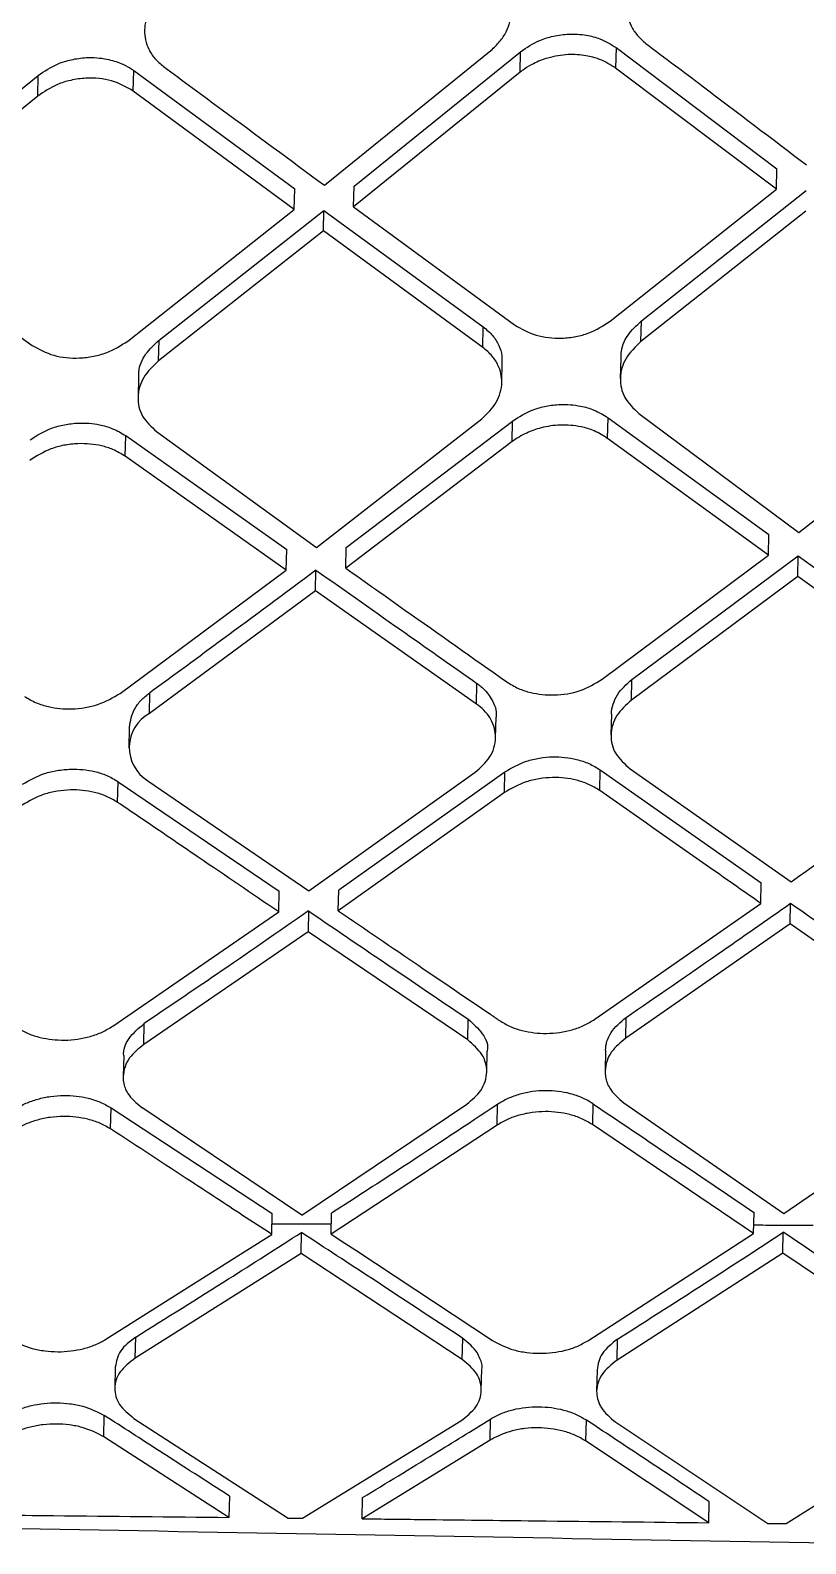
# Model space of a CAD drawing. Extents: x 939 to 1039, y 781 to 934.
# Drawn here: x 960.799 to 961.374, y 879.37 to 880.49 of the extents above; entities that cross this region are included whole.
import ezdxf

# ---------------------------------------------------------------- set-up
doc = ezdxf.new("R2010")
doc.units = 0
doc.header["$MEASUREMENT"] = 0
doc.layers.add('1', color=4, linetype='Continuous')

# ---------------------------------------------------------------- blocks, each defined once
blk = doc.blocks.new('Envoy')
at = {"layer": '1', "color": 3, "linetype": 'Continuous', "lineweight": 25}
for p, q in [((22.363, 81.201), (22.4864, 81.3008)), ((22.385, 81.2003), (22.5084, 81.2998)), ((22.508, 81.2846), (22.5084, 81.2998)), ((22.5792, 81.3029), (22.5788, 81.2877)), ((22.5792, 81.3029), (22.6984, 81.2132)), ((22.0276, 81.1829), (22.1509, 81.2822)), ((22.1506, 81.2669), (22.1509, 81.2822)), ((22.2214, 81.2707), (22.2217, 81.2859)), ((22.2217, 81.2859), (22.341, 81.1983)), ((22.508, 81.2846), (22.3847, 81.185)), ((22.698, 81.198), (22.5788, 81.2877)), ((22.1506, 81.2669), (22.0272, 81.1676)), ((22.3406, 81.1831), (22.2214, 81.2707)), ((22.698, 81.198), (22.6984, 81.2132)), ((22.3406, 81.183), (22.341, 81.1983)), ((22.3847, 81.185), (22.385, 81.2003)), ((22.5747, 81.1003), (22.698, 81.198)), ((22.5979, 81.1005), (22.72, 81.197)), ((22.2173, 81.0856), (22.3406, 81.1831)), ((22.2405, 81.0863), (22.3626, 81.1824)), ((22.3623, 81.1672), (22.3626, 81.1824)), ((22.3626, 81.1824), (22.4807, 81.0961)), ((22.3847, 81.185), (22.5039, 81.0976)), ((22.7197, 81.1818), (22.5976, 81.0853)), ((22.0272, 81.1676), (22.1465, 81.0824)), ((22.3623, 81.1672), (22.2402, 81.071)), ((22.4804, 81.0809), (22.3623, 81.1672)), ((22.5976, 81.0853), (22.5979, 81.1005)), ((22.2402, 81.071), (22.2405, 81.0863)), ((22.4804, 81.0809), (22.4807, 81.0961)), ((22.4945, 81.0548), (22.4948, 81.0699)), ((22.5827, 81.0733), (22.5823, 81.058)), ((22.2253, 81.0594), (22.2249, 81.044)), ((22.5961, 81.0321), (22.7145, 80.944)), ((22.7145, 80.944), (22.8369, 81.0397)), ((22.3572, 80.9329), (22.4796, 81.028)), ((22.3792, 80.9328), (22.5024, 81.0264)), ((22.5021, 81.0112), (22.5024, 81.0264)), ((22.5728, 81.0136), (22.5732, 81.0288)), ((22.5732, 81.0289), (22.6924, 80.9423)), ((22.2155, 81.0003), (22.2158, 81.0155)), ((22.2158, 81.0156), (22.3351, 80.9313)), ((22.2387, 81.0186), (22.3572, 80.9329)), ((22.5021, 81.0112), (22.3788, 80.9175)), ((22.6921, 80.9271), (22.5728, 81.0136)), ((22.3348, 80.916), (22.2155, 81.0003)), ((22.6921, 80.9271), (22.6924, 80.9423)), ((22.3348, 80.916), (22.3351, 80.9313)), ((22.3788, 80.9175), (22.3792, 80.9328)), ((22.5689, 80.8352), (22.6921, 80.9271)), ((22.5909, 80.8351), (22.7141, 80.9267)), ((22.7138, 80.9114), (22.7141, 80.9266)), ((22.7141, 80.9267), (22.8334, 80.8405)), ((22.2116, 80.8248), (22.3348, 80.916)), ((22.3565, 80.9008), (22.3568, 80.9161)), ((22.7138, 80.9114), (22.5906, 80.8198)), ((22.8331, 80.8253), (22.7138, 80.9114)), ((22.3565, 80.9008), (22.2333, 80.8099)), ((22.4758, 80.8169), (22.3565, 80.9008)), ((22.4758, 80.8169), (22.4761, 80.8322)), ((22.5906, 80.8198), (22.5909, 80.8351)), ((22.2333, 80.8099), (22.2336, 80.8252)), ((22.4899, 80.7919), (22.4902, 80.8072)), ((22.5757, 80.8093), (22.5754, 80.794)), ((22.2184, 80.7998), (22.2181, 80.7845)), ((22.3516, 80.6786), (22.4747, 80.7664)), ((22.3736, 80.6793), (22.4967, 80.7666)), ((22.4964, 80.7513), (22.4967, 80.7666)), ((22.5671, 80.7528), (22.5675, 80.7681)), ((22.5675, 80.7681), (22.6868, 80.6846)), ((22.5895, 80.769), (22.7088, 80.6852)), ((22.2098, 80.7441), (22.2102, 80.7594)), ((22.2102, 80.7594), (22.3296, 80.6784)), ((22.2322, 80.7601), (22.3516, 80.6786)), ((22.4964, 80.7513), (22.3733, 80.6639)), ((22.6865, 80.6693), (22.6868, 80.6846)), ((22.3292, 80.663), (22.3296, 80.6784)), ((22.3733, 80.6639), (22.3736, 80.6792)), ((22.2062, 80.5784), (22.3292, 80.663)), ((22.3513, 80.6637), (22.3509, 80.6483)), ((22.5634, 80.5835), (22.6865, 80.6693)), ((22.7081, 80.6542), (22.7085, 80.6695)), ((22.7081, 80.6542), (22.5863, 80.5695)), ((22.8263, 80.5718), (22.7081, 80.6542)), ((22.3509, 80.6483), (22.2291, 80.5649)), ((22.4692, 80.5682), (22.3509, 80.6483)), ((22.4692, 80.5682), (22.4695, 80.5836)), ((22.5863, 80.5695), (22.5866, 80.5849)), ((22.2291, 80.5649), (22.2294, 80.5803)), ((22.4833, 80.5444), (22.4836, 80.5598)), ((22.5714, 80.5607), (22.5711, 80.5453)), ((22.2143, 80.5566), (22.2139, 80.5411)), ((22.2046, 80.5024), (22.2049, 80.5179)), ((22.2049, 80.5179), (22.3244, 80.4398)), ((22.3463, 80.4386), (22.2277, 80.5181)), ((22.3463, 80.4386), (22.4685, 80.5207)), ((22.491, 80.5051), (22.4913, 80.5205)), ((22.562, 80.521), (22.5617, 80.5056)), ((22.5849, 80.5216), (22.7034, 80.4397)), ((22.7034, 80.4397), (22.8256, 80.5232)), ((22.491, 80.5051), (22.368, 80.4244)), ((22.6811, 80.425), (22.5617, 80.5056)), ((22.324, 80.4243), (22.3244, 80.4398)), ((22.368, 80.4244), (22.3684, 80.44)), ((22.6811, 80.425), (22.6814, 80.4405)), ((22.3457, 80.4101), (22.346, 80.4257)), ((22.7028, 80.4104), (22.7031, 80.4259)), ((22.3056, 80.4125), (22.324, 80.4243)), ((22.6613, 80.412), (22.6811, 80.425)), ((22.2011, 80.3466), (22.3056, 80.4125)), ((22.3457, 80.4101), (22.2228, 80.3327)), ((22.4652, 80.3317), (22.3457, 80.4101)), ((22.3862, 80.4125), (22.4875, 80.3458)), ((22.5582, 80.3456), (22.6613, 80.412)), ((22.7028, 80.4104), (22.5799, 80.3312)), ((22.8222, 80.3297), (22.7028, 80.4104)), ((22.2228, 80.3327), (22.2232, 80.3483)), ((22.4652, 80.3317), (22.4655, 80.3473)), ((22.5799, 80.3312), (22.5802, 80.3467)), ((22.208, 80.3261), (22.2077, 80.3104)), ((22.4793, 80.3089), (22.4796, 80.3245)), ((22.5651, 80.3239), (22.5647, 80.3083)), ((22.1996, 80.2745), (22.1999, 80.2902)), ((22.2219, 80.2881), (22.3361, 80.2143)), ((22.3467, 80.2142), (22.4642, 80.2863)), ((22.4859, 80.272), (22.4862, 80.2876)), ((22.5569, 80.287), (22.5566, 80.2714)), ((22.5789, 80.2853), (22.6916, 80.2103)), ((22.7053, 80.2102), (22.8212, 80.2831)), ((22.2923, 80.2148), (22.1996, 80.2745)), ((22.4859, 80.272), (22.3909, 80.2137)), ((22.6478, 80.2108), (22.5566, 80.2714)), ((22.2927, 80.2305), (22.2923, 80.2148)), ((22.3909, 80.2137), (22.3913, 80.2294)), ((22.6478, 80.2108), (22.6481, 80.2264))]:
    blk.add_line(p, q, dxfattribs=at)
at = {"layer": '1', "color": 3, "linetype": 'Continuous', "lineweight": 25, "flags": 128}
blk.add_lwpolyline([(22.368, 80.4244), (22.3782, 80.4177), (22.3862, 80.4125)], dxfattribs=at)
at = {"layer": '1', "color": 3, "linetype": 'Continuous', "lineweight": 25}
blk.add_arc((22.2472, 80.7847), 0.0288, 118.83, 238.6625, dxfattribs=at)
for points, knots in [([(20.8115, 80.4238), (20.8388, 80.4778), (20.8936, 80.5864), (20.989, 80.777), (21.0925, 80.9839), (21.2048, 81.2068), (21.3248, 81.4425), (21.4749, 81.733), (21.6586, 82.0811), (21.8804, 82.4857), (22.1152, 82.8995), (22.2832, 83.1766), (22.3674, 83.3153)], [0, 0, 0, 0, 0.080977, 0.162706, 0.245456, 0.32577, 0.407713, 0.491268, 0.616464, 0.743327, 0.871464, 1, 1, 1, 1]), ([(22.4864, 81.3008), (22.4887, 81.3029), (22.4932, 81.3071), (22.4994, 81.3166), (22.5029, 81.3294), (22.5, 81.342), (22.4942, 81.351), (22.4898, 81.3548), (22.4876, 81.3567)], [0, 0, 0, 0, 0.129019, 0.255554, 0.50011, 0.741843, 0.868993, 1, 1, 1, 1]), ([(22.6025, 81.3621), (22.6002, 81.36), (22.5956, 81.3558), (22.5894, 81.3462), (22.5859, 81.3333), (22.5888, 81.3208), (22.5946, 81.3118), (22.599, 81.308), (22.6012, 81.306)], [0, 0, 0, 0, 0.12997, 0.256793, 0.500103, 0.740022, 0.867612, 1, 1, 1, 1]), ([(22.245, 81.3443), (22.2427, 81.3422), (22.2382, 81.3381), (22.232, 81.3286), (22.2285, 81.3158), (22.2313, 81.3035), (22.237, 81.2946), (22.2415, 81.2908), (22.2438, 81.2889)], [0, 0, 0, 0, 0.128513, 0.254836, 0.500004, 0.737586, 0.865784, 1, 1, 1, 1]), ([(22.5084, 81.2998), (22.5129, 81.3029), (22.5203, 81.3079), (22.533, 81.3117), (22.5447, 81.3133), (22.5565, 81.3125), (22.5688, 81.3094), (22.5754, 81.3053), (22.5792, 81.3029)], [0, 0, 0, 0, 0.220372, 0.353885, 0.501982, 0.669238, 0.808103, 1, 1, 1, 1]), ([(22.6012, 81.306), (22.6152, 81.2955), (22.6549, 81.2655), (22.6946, 81.2355), (22.7204, 81.216)], [0, 0, 0, 0, 0.350447, 1, 1, 1, 1]), ([(22.1509, 81.2822), (22.1556, 81.2854), (22.163, 81.2904), (22.1757, 81.2942), (22.188, 81.296), (22.2009, 81.295), (22.2115, 81.2917), (22.2179, 81.2885), (22.2207, 81.2866), (22.2217, 81.2859)], [0, 0, 0, 0, 0.22536, 0.356628, 0.499874, 0.697689, 0.84709, 0.94793, 1, 1, 1, 1]), ([(22.2438, 81.2889), (22.2583, 81.2782), (22.298, 81.2489), (22.3378, 81.2196), (22.363, 81.201)], [0, 0, 0, 0, 0.364703, 1, 1, 1, 1]), ([(22.5788, 81.2877), (22.5751, 81.2901), (22.5685, 81.2942), (22.5562, 81.2973), (22.5431, 81.2982), (22.5296, 81.2959), (22.5188, 81.2917), (22.5122, 81.2877), (22.5091, 81.2854), (22.508, 81.2846)], [0, 0, 0, 0, 0.190534, 0.330551, 0.500125, 0.694291, 0.842425, 0.944353, 1, 1, 1, 1]), ([(22.2214, 81.2707), (22.2163, 81.2736), (22.2061, 81.2794), (22.189, 81.2809), (22.1753, 81.279), (22.1626, 81.2751), (22.1552, 81.2701), (22.1506, 81.2669)], [0, 0, 0, 0, 0.249584, 0.499152, 0.643395, 0.775159, 1, 1, 1, 1]), ([(22.5039, 81.0976), (22.509, 81.0947), (22.5192, 81.0889), (22.536, 81.0872), (22.5492, 81.0887), (22.562, 81.0921), (22.5697, 81.0971), (22.5747, 81.1003)], [0, 0, 0, 0, 0.249781, 0.499115, 0.631745, 0.759614, 1, 1, 1, 1]), ([(22.5829, 81.0733), (22.5829, 81.0743), (22.5827, 81.08), (22.5868, 81.09), (22.5943, 81.0971), (22.5979, 81.1005)], [0, 0, 0, 0, 0.10387, 0.576171, 1, 1, 1, 1]), ([(22.2255, 81.0594), (22.2255, 81.0605), (22.2254, 81.0662), (22.2295, 81.076), (22.237, 81.083), (22.2405, 81.0863)], [0, 0, 0, 0, 0.116107, 0.585425, 1, 1, 1, 1]), ([(22.4807, 81.0961), (22.4832, 81.0941), (22.4881, 81.09), (22.4925, 81.0825), (22.4948, 81.0758), (22.4946, 81.0715), (22.4946, 81.0699)], [0, 0, 0, 0, 0.291567, 0.570623, 0.837224, 1, 1, 1, 1]), ([(22.1465, 81.0824), (22.1516, 81.0796), (22.1617, 81.074), (22.1785, 81.0725), (22.1918, 81.0741), (22.2045, 81.0775), (22.2123, 81.0824), (22.2173, 81.0856)], [0, 0, 0, 0, 0.249816, 0.499225, 0.630971, 0.758497, 1, 1, 1, 1]), ([(22.4796, 81.028), (22.4837, 81.0319), (22.4899, 81.0379), (22.4937, 81.0475), (22.4951, 81.0569), (22.493, 81.0663), (22.4875, 81.075), (22.4829, 81.0789), (22.4804, 81.0809)], [0, 0, 0, 0, 0.244415, 0.370993, 0.500181, 0.723213, 0.854984, 1, 1, 1, 1]), ([(22.5976, 81.0853), (22.5934, 81.0813), (22.5851, 81.0732), (22.5812, 81.0581), (22.5843, 81.0433), (22.5921, 81.0358), (22.5961, 81.0321)], [0, 0, 0, 0, 0.247062, 0.500289, 0.750037, 1, 1, 1, 1]), ([(22.2402, 81.071), (22.236, 81.0671), (22.2298, 81.0611), (22.2258, 81.0515), (22.2242, 81.0418), (22.2269, 81.0295), (22.2348, 81.0222), (22.2387, 81.0186)], [0, 0, 0, 0, 0.245515, 0.372037, 0.50081, 0.750254, 1, 1, 1, 1]), ([(22.5024, 81.0264), (22.5073, 81.0295), (22.5148, 81.0343), (22.5274, 81.0377), (22.5393, 81.0391), (22.5516, 81.0381), (22.5638, 81.0347), (22.5698, 81.0309), (22.5732, 81.0289)], [0, 0, 0, 0, 0.234139, 0.361336, 0.494969, 0.689992, 0.830482, 1, 1, 1, 1]), ([(22.145, 81.0126), (22.15, 81.0158), (22.1577, 81.0206), (22.1704, 81.0239), (22.1826, 81.0254), (22.1949, 81.0244), (22.2069, 81.0209), (22.2127, 81.0174), (22.2158, 81.0156)], [0, 0, 0, 0, 0.238554, 0.366064, 0.498728, 0.703298, 0.840228, 1, 1, 1, 1]), ([(22.5728, 81.0136), (22.5697, 81.0156), (22.5638, 81.0193), (22.5518, 81.0228), (22.5382, 81.024), (22.5244, 81.022), (22.512, 81.0176), (22.5055, 81.0135), (22.5021, 81.0112)], [0, 0, 0, 0, 0.162394, 0.300042, 0.500166, 0.6831, 0.828231, 1, 1, 1, 1]), ([(22.2155, 81.0003), (22.2125, 81.0021), (22.2072, 81.0053), (22.1955, 81.009), (22.1829, 81.0102), (22.1701, 81.0087), (22.1574, 81.0053), (22.1497, 81.0005), (22.1447, 80.9973)], [0, 0, 0, 0, 0.152822, 0.272539, 0.499954, 0.632834, 0.760727, 1, 1, 1, 1]), ([(22.3568, 80.9161), (22.3338, 80.8989), (22.2927, 80.8684), (22.2517, 80.8384), (22.2336, 80.8252)], [0, 0, 0, 0, 0.559998, 1, 1, 1, 1]), ([(22.3568, 80.9161), (22.3791, 80.9004), (22.4189, 80.8724), (22.4586, 80.8444), (22.4761, 80.8322)], [0, 0, 0, 0, 0.5599968, 1, 1, 1, 1]), ([(22.3788, 80.9175), (22.3935, 80.9072), (22.4332, 80.8791), (22.473, 80.851), (22.4982, 80.8333)], [0, 0, 0, 0, 0.367994, 1, 1, 1, 1]), ([(22.4761, 80.8322), (22.4762, 80.8321), (22.4763, 80.832), (22.4766, 80.8318), (22.4778, 80.8309), (22.4819, 80.8276), (22.488, 80.82), (22.491, 80.8119), (22.4902, 80.8073), (22.4902, 80.8072)], [0, 0, 0, 0, 0.004611, 0.012791, 0.039824, 0.136435, 0.499028, 0.996322, 1, 1, 1, 1]), ([(22.4982, 80.8333), (22.5009, 80.8316), (22.5063, 80.8283), (22.518, 80.8245), (22.5338, 80.8229), (22.5532, 80.8258), (22.5637, 80.8321), (22.5689, 80.8352)], [0, 0, 0, 0, 0.144753, 0.276524, 0.50032, 0.751351, 1, 1, 1, 1]), ([(22.5757, 80.8093), (22.5757, 80.8093), (22.5757, 80.8093), (22.5757, 80.8093), (22.5757, 80.8093), (22.5757, 80.8126), (22.5767, 80.8164), (22.5807, 80.8261), (22.5869, 80.8315), (22.5909, 80.8351)], [0, 0, 0, 0, 0.000776, 0.001626, 0.001908, 0.001974, 0.270158, 0.526148, 1, 1, 1, 1]), ([(22.1408, 80.8225), (22.1436, 80.8209), (22.1489, 80.8177), (22.1606, 80.8141), (22.1732, 80.8128), (22.1857, 80.8141), (22.1985, 80.8171), (22.2064, 80.8217), (22.2116, 80.8248)], [0, 0, 0, 0, 0.143744, 0.275087, 0.499783, 0.625912, 0.751474, 1, 1, 1, 1]), ([(22.2185, 80.7998), (22.2193, 80.8044), (22.2205, 80.8114), (22.2269, 80.8198), (22.2314, 80.8235), (22.2336, 80.8252)], [0, 0, 0, 0, 0.495398, 0.751539, 1, 1, 1, 1]), ([(22.5906, 80.8198), (22.5865, 80.8162), (22.5803, 80.8106), (22.5763, 80.8013), (22.5747, 80.7917), (22.5775, 80.7797), (22.5855, 80.7726), (22.5895, 80.769)], [0, 0, 0, 0, 0.237834, 0.366409, 0.501157, 0.750401, 1, 1, 1, 1]), ([(22.4747, 80.7664), (22.4787, 80.7699), (22.4849, 80.7754), (22.489, 80.7845), (22.4906, 80.7941), (22.4877, 80.8054), (22.4807, 80.8133), (22.4763, 80.8165), (22.4758, 80.8169)], [0, 0, 0, 0, 0.235289, 0.364424, 0.500958, 0.750131, 0.972933, 1, 1, 1, 1]), ([(22.4967, 80.7666), (22.5018, 80.7696), (22.5096, 80.7741), (22.5224, 80.7771), (22.535, 80.7783), (22.5478, 80.7768), (22.5595, 80.773), (22.5647, 80.7698), (22.5675, 80.7681)], [0, 0, 0, 0, 0.2453884, 0.3712323, 0.4989913, 0.7282303, 0.8588906, 1, 1, 1, 1]), ([(22.7088, 80.6852), (22.7386, 80.7064), (22.7764, 80.7332), (22.817, 80.7629), (22.8283, 80.7709), (22.8315, 80.7736), (22.8319, 80.7739)], [0, 0, 0, 0, 0.727016, 0.92023, 0.990675, 1, 1, 1, 1]), ([(22.1394, 80.7575), (22.1446, 80.7605), (22.1523, 80.765), (22.1651, 80.7679), (22.1778, 80.7692), (22.1905, 80.7679), (22.2022, 80.7642), (22.2075, 80.7611), (22.2102, 80.7594)], [0, 0, 0, 0, 0.245382, 0.371218, 0.498891, 0.728397, 0.859031, 1, 1, 1, 1]), ([(22.5671, 80.7528), (22.5644, 80.7545), (22.5593, 80.7576), (22.5476, 80.7615), (22.5348, 80.763), (22.5221, 80.7618), (22.5093, 80.7588), (22.5015, 80.7543), (22.4964, 80.7513)], [0, 0, 0, 0, 0.139283, 0.269146, 0.499876, 0.627589, 0.753821, 1, 1, 1, 1]), ([(22.2098, 80.7441), (22.2072, 80.7457), (22.202, 80.7487), (22.1903, 80.7525), (22.1776, 80.7538), (22.1649, 80.7526), (22.1521, 80.7496), (22.1442, 80.7451), (22.1391, 80.7421)], [0, 0, 0, 0, 0.139254, 0.269129, 0.50003, 0.62748, 0.753586, 1, 1, 1, 1]), ([(22.6865, 80.6693), (22.6729, 80.6788), (22.6332, 80.7066), (22.5934, 80.7344), (22.5671, 80.7528)], [0, 0, 0, 0, 0.340243, 1, 1, 1, 1]), ([(22.3292, 80.663), (22.3093, 80.6765), (22.2754, 80.6996), (22.2363, 80.7261), (22.2164, 80.7397), (22.2105, 80.7436), (22.2098, 80.7441)], [0, 0, 0, 0, 0.500004, 0.853457, 0.982766, 1, 1, 1, 1]), ([(22.3513, 80.6637), (22.3285, 80.6479), (22.2878, 80.6198), (22.2473, 80.5924), (22.2294, 80.5804)], [0, 0, 0, 0, 0.560005, 1, 1, 1, 1]), ([(22.3513, 80.6637), (22.3733, 80.6487), (22.4128, 80.622), (22.4522, 80.5953), (22.4695, 80.5836)], [0, 0, 0, 0, 0.559998, 1, 1, 1, 1]), ([(22.3733, 80.6639), (22.3932, 80.6503), (22.4308, 80.6247), (22.4706, 80.5977), (22.4905, 80.5842), (22.4927, 80.5826)], [0, 0, 0, 0, 0.499994, 0.944317, 1, 1, 1, 1]), ([(22.5866, 80.5849), (22.6093, 80.6005), (22.6499, 80.6284), (22.6906, 80.6569), (22.7085, 80.6695)], [0, 0, 0, 0, 0.560001, 1, 1, 1, 1]), ([(22.7085, 80.6695), (22.7305, 80.6541), (22.7699, 80.6266), (22.8093, 80.5992), (22.8267, 80.5871)], [0, 0, 0, 0, 0.559999, 1, 1, 1, 1]), ([(22.4695, 80.5836), (22.4733, 80.5802), (22.481, 80.5734), (22.4849, 80.5643), (22.4836, 80.5599), (22.4836, 80.5598)], [0, 0, 0, 0, 0.495159, 0.990589, 1, 1, 1, 1]), ([(22.4927, 80.5826), (22.4953, 80.5811), (22.5004, 80.578), (22.512, 80.5742), (22.5279, 80.5722), (22.544, 80.5746), (22.5558, 80.5789), (22.5609, 80.582), (22.5634, 80.5835)], [0, 0, 0, 0, 0.13646, 0.265248, 0.499294, 0.745473, 0.871754, 1, 1, 1, 1]), ([(22.5714, 80.5607), (22.5714, 80.5607), (22.5714, 80.565), (22.5741, 80.5742), (22.5824, 80.5813), (22.5866, 80.5849)], [0, 0, 0, 0, 0.001795, 0.500141, 1, 1, 1, 1]), ([(22.1355, 80.5772), (22.1381, 80.5757), (22.1432, 80.5728), (22.1548, 80.5691), (22.1707, 80.5673), (22.1868, 80.5696), (22.1986, 80.5739), (22.2037, 80.5769), (22.2062, 80.5784)], [0, 0, 0, 0, 0.136546, 0.265402, 0.499398, 0.74553, 0.871749, 1, 1, 1, 1]), ([(22.2143, 80.5566), (22.2143, 80.5566), (22.2138, 80.5608), (22.2171, 80.5698), (22.2253, 80.5768), (22.2294, 80.5803)], [0, 0, 0, 0, 0.000838, 0.499677, 1, 1, 1, 1]), ([(22.2291, 80.5649), (22.2252, 80.5617), (22.2191, 80.5567), (22.2149, 80.5482), (22.2139, 80.543), (22.2139, 80.5392), (22.2144, 80.535), (22.2171, 80.5271), (22.2238, 80.5215), (22.2277, 80.5181)], [0, 0, 0, 0, 0.228701, 0.359431, 0.500868, 0.530122, 0.581645, 0.751045, 1, 1, 1, 1]), ([(22.4685, 80.5207), (22.4724, 80.5239), (22.4785, 80.529), (22.4825, 80.5376), (22.484, 80.5466), (22.4811, 80.5579), (22.4732, 80.5648), (22.4692, 80.5682)], [0, 0, 0, 0, 0.233533, 0.363293, 0.501492, 0.750856, 1, 1, 1, 1]), ([(22.5863, 80.5695), (22.5824, 80.5663), (22.5763, 80.5612), (22.5721, 80.5526), (22.5711, 80.5472), (22.5711, 80.5433), (22.5716, 80.539), (22.5743, 80.5308), (22.5809, 80.5251), (22.5849, 80.5216)], [0, 0, 0, 0, 0.229179, 0.359817, 0.500912, 0.531227, 0.583086, 0.751042, 1, 1, 1, 1]), ([(22.1341, 80.5171), (22.1366, 80.5186), (22.1416, 80.5215), (22.1505, 80.5246), (22.16, 80.5266), (22.1728, 80.5276), (22.1856, 80.5261), (22.1973, 80.5223), (22.2023, 80.5194), (22.2049, 80.5179)], [0, 0, 0, 0, 0.126359, 0.251647, 0.376096, 0.499959, 0.736281, 0.864784, 1, 1, 1, 1]), ([(22.562, 80.521), (22.5595, 80.5226), (22.5544, 80.5256), (22.5428, 80.5295), (22.53, 80.5311), (22.5172, 80.5302), (22.5077, 80.5282), (22.4988, 80.525), (22.4938, 80.522), (22.4913, 80.5205)], [0, 0, 0, 0, 0.134605, 0.262739, 0.499012, 0.62329, 0.748075, 0.873576, 1, 1, 1, 1]), ([(22.4913, 80.5205), (22.4683, 80.5053), (22.4273, 80.478), (22.3864, 80.4516), (22.3684, 80.44)], [0, 0, 0, 0, 0.559996, 1, 1, 1, 1]), ([(22.5617, 80.5056), (22.5591, 80.5071), (22.5541, 80.5101), (22.5425, 80.514), (22.5297, 80.5156), (22.5169, 80.5147), (22.5074, 80.5127), (22.4985, 80.5096), (22.4935, 80.5066), (22.491, 80.5051)], [0, 0, 0, 0, 0.134031, 0.261969, 0.49884, 0.623091, 0.747993, 0.873577, 1, 1, 1, 1]), ([(22.562, 80.521), (22.5843, 80.506), (22.6241, 80.4791), (22.6639, 80.4523), (22.6814, 80.4405)], [0, 0, 0, 0, 0.559995, 1, 1, 1, 1]), ([(22.2046, 80.5024), (22.202, 80.5039), (22.197, 80.5068), (22.1854, 80.5105), (22.1726, 80.512), (22.1598, 80.5111), (22.1503, 80.5091), (22.1413, 80.506), (22.1363, 80.5031), (22.1338, 80.5016)], [0, 0, 0, 0, 0.134253, 0.262271, 0.498932, 0.622986, 0.747798, 0.873362, 1, 1, 1, 1]), ([(22.324, 80.4243), (22.3168, 80.429), (22.2969, 80.442), (22.2571, 80.468), (22.2245, 80.4894), (22.2046, 80.5024)], [0, 0, 0, 0, 0.180312, 0.499999, 1, 1, 1, 1]), ([(22.2232, 80.3483), (22.2461, 80.3626), (22.287, 80.388), (22.328, 80.4142), (22.346, 80.4257)], [0, 0, 0, 0, 0.559998, 1, 1, 1, 1]), ([(22.3682, 80.4319), (22.3595, 80.4319), (22.3449, 80.4319), (22.3302, 80.4319), (22.3242, 80.4319)], [0, 0, 0, 0, 0.589906, 1, 1, 1, 1]), ([(22.4655, 80.3473), (22.4432, 80.362), (22.4034, 80.3882), (22.3636, 80.4142), (22.346, 80.4257)], [0, 0, 0, 0, 0.560001, 1, 1, 1, 1]), ([(22.5802, 80.3467), (22.6031, 80.3613), (22.6441, 80.3874), (22.6851, 80.4141), (22.7031, 80.4259)], [0, 0, 0, 0, 0.56, 1, 1, 1, 1]), ([(22.7252, 80.4308), (22.7165, 80.4308), (22.7018, 80.4309), (22.6872, 80.431), (22.6812, 80.431)], [0, 0, 0, 0, 0.596328, 1, 1, 1, 1]), ([(22.8225, 80.3452), (22.8002, 80.3603), (22.7604, 80.3872), (22.7206, 80.4141), (22.7031, 80.4259)], [0, 0, 0, 0, 0.5599998, 1, 1, 1, 1]), ([(22.1304, 80.3467), (22.1355, 80.3441), (22.1431, 80.3402), (22.1557, 80.3379), (22.1686, 80.337), (22.1817, 80.3386), (22.1935, 80.3424), (22.1986, 80.3452), (22.2011, 80.3466)], [0, 0, 0, 0, 0.250732, 0.377249, 0.500891, 0.743377, 0.869904, 1, 1, 1, 1]), ([(22.2232, 80.3483), (22.2189, 80.345), (22.2103, 80.3385), (22.2088, 80.3302), (22.2081, 80.3261)], [0, 0, 0, 0, 0.500534, 1, 1, 1, 1]), ([(22.4796, 80.3245), (22.4796, 80.3245), (22.4807, 80.3271), (22.4787, 80.3314), (22.4753, 80.3394), (22.4696, 80.3439), (22.4655, 80.3473)], [0, 0, 0, 0, 0.000487, 0.320777, 0.500581, 1, 1, 1, 1]), ([(22.5802, 80.3467), (22.5759, 80.3433), (22.5673, 80.3366), (22.5658, 80.3281), (22.5651, 80.3239)], [0, 0, 0, 0, 0.500316, 1, 1, 1, 1]), ([(22.4875, 80.3458), (22.4925, 80.3431), (22.5001, 80.3391), (22.5128, 80.3367), (22.5257, 80.3358), (22.5388, 80.3374), (22.5506, 80.3412), (22.5556, 80.3441), (22.5582, 80.3456)], [0, 0, 0, 0, 0.250473, 0.377014, 0.500735, 0.743323, 0.869927, 1, 1, 1, 1]), ([(22.2228, 80.3327), (22.2186, 80.3294), (22.2102, 80.3228), (22.2066, 80.3104), (22.2097, 80.298), (22.2178, 80.2914), (22.2219, 80.2881)], [0, 0, 0, 0, 0.248678, 0.499085, 0.749915, 1, 1, 1, 1]), ([(22.4642, 80.2863), (22.4683, 80.2896), (22.4767, 80.2962), (22.4801, 80.3074), (22.4786, 80.3158), (22.4747, 80.3238), (22.4692, 80.3284), (22.4652, 80.3317)], [0, 0, 0, 0, 0.24875, 0.498771, 0.661177, 0.750191, 1, 1, 1, 1]), ([(22.5799, 80.3312), (22.5757, 80.3278), (22.5673, 80.3211), (22.5637, 80.3087), (22.5658, 80.3002), (22.5703, 80.2924), (22.5748, 80.2887), (22.5789, 80.2853)], [0, 0, 0, 0, 0.248818, 0.498988, 0.724, 0.74997, 1, 1, 1, 1]), ([(22.1292, 80.2908), (22.1317, 80.2922), (22.1367, 80.2949), (22.1457, 80.2977), (22.1551, 80.2993), (22.1649, 80.2998), (22.1746, 80.2991), (22.1873, 80.2967), (22.1949, 80.2928), (22.1999, 80.2902)], [0, 0, 0, 0, 0.12933, 0.255599, 0.379063, 0.500157, 0.623757, 0.750475, 1, 1, 1, 1]), ([(22.4862, 80.2876), (22.4887, 80.2891), (22.4938, 80.2918), (22.5056, 80.2956), (22.5217, 80.2975), (22.5378, 80.2953), (22.5494, 80.2914), (22.5544, 80.2884), (22.5569, 80.287)], [0, 0, 0, 0, 0.129259, 0.255643, 0.499588, 0.739476, 0.86721, 1, 1, 1, 1]), ([(22.1996, 80.2745), (22.1945, 80.2771), (22.1869, 80.281), (22.1742, 80.2834), (22.1644, 80.2841), (22.1545, 80.2836), (22.1451, 80.2818), (22.1363, 80.2791), (22.1313, 80.2764), (22.1288, 80.2751)], [0, 0, 0, 0, 0.250417, 0.376647, 0.500321, 0.624727, 0.749593, 0.872259, 1, 1, 1, 1]), ([(22.2927, 80.2305), (22.2753, 80.2417), (22.2444, 80.2616), (22.2135, 80.2815), (22.1999, 80.2902)], [0, 0, 0, 0, 0.5600066, 1, 1, 1, 1]), ([(22.3913, 80.2294), (22.409, 80.2402), (22.4406, 80.2594), (22.4723, 80.279), (22.4862, 80.2876)], [0, 0, 0, 0, 0.5599905, 1, 1, 1, 1]), ([(22.5566, 80.2714), (22.554, 80.2728), (22.549, 80.2758), (22.5374, 80.2797), (22.5245, 80.2815), (22.5115, 80.2807), (22.4996, 80.2787), (22.4909, 80.2746), (22.4863, 80.2723), (22.4859, 80.272)], [0, 0, 0, 0, 0.132759, 0.260498, 0.500521, 0.625292, 0.750605, 0.973721, 1, 1, 1, 1]), ([(22.6481, 80.2264), (22.6311, 80.2378), (22.6007, 80.258), (22.5703, 80.2781), (22.5569, 80.287)], [0, 0, 0, 0, 0.560004, 1, 1, 1, 1]), ([(22.8242, 80.1941), (22.5127, 80.1996), (22.0451, 80.2079), (21.4965, 80.2178), (21.2229, 80.221), (21.0626, 80.2257), (20.9918, 80.2436), (20.9564, 80.2525)], [0, 0, 0, 0, 0.4980431, 0.747571, 0.8748583, 0.9374916, 1, 1, 1, 1]), ([(22.0323, 80.2174), (22.0476, 80.2172), (22.0909, 80.2168), (22.1776, 80.216), (22.249, 80.2152), (22.2923, 80.2148)], [0, 0, 0, 0, 0.1766723, 0.5000046, 1, 1, 1, 1]), ([(22.3361, 80.2143), (22.3381, 80.2143), (22.3416, 80.2142), (22.3452, 80.2142), (22.3467, 80.2142)], [0, 0, 0, 0, 0.560096, 1, 1, 1, 1]), ([(22.3909, 80.2137), (22.4057, 80.2136), (22.4485, 80.2131), (22.5341, 80.2121), (22.605, 80.2113), (22.6478, 80.2108)], [0, 0, 0, 0, 0.172076, 0.5, 1, 1, 1, 1]), ([(22.6916, 80.2103), (22.6941, 80.2103), (22.6987, 80.2102), (22.7033, 80.2102), (22.7053, 80.2102)], [0, 0, 0, 0, 0.5599918, 1, 1, 1, 1])]:
    blk.add_open_spline(points, degree=3, knots=knots, dxfattribs=at)

msp = doc.modelspace()

# ---------------------------------------------------------------- block references
at = {"layer": '1'}
msp.add_blockref('Envoy', (938.6538, 799.1744), dxfattribs=at)

doc.saveas('drawing.dxf')
